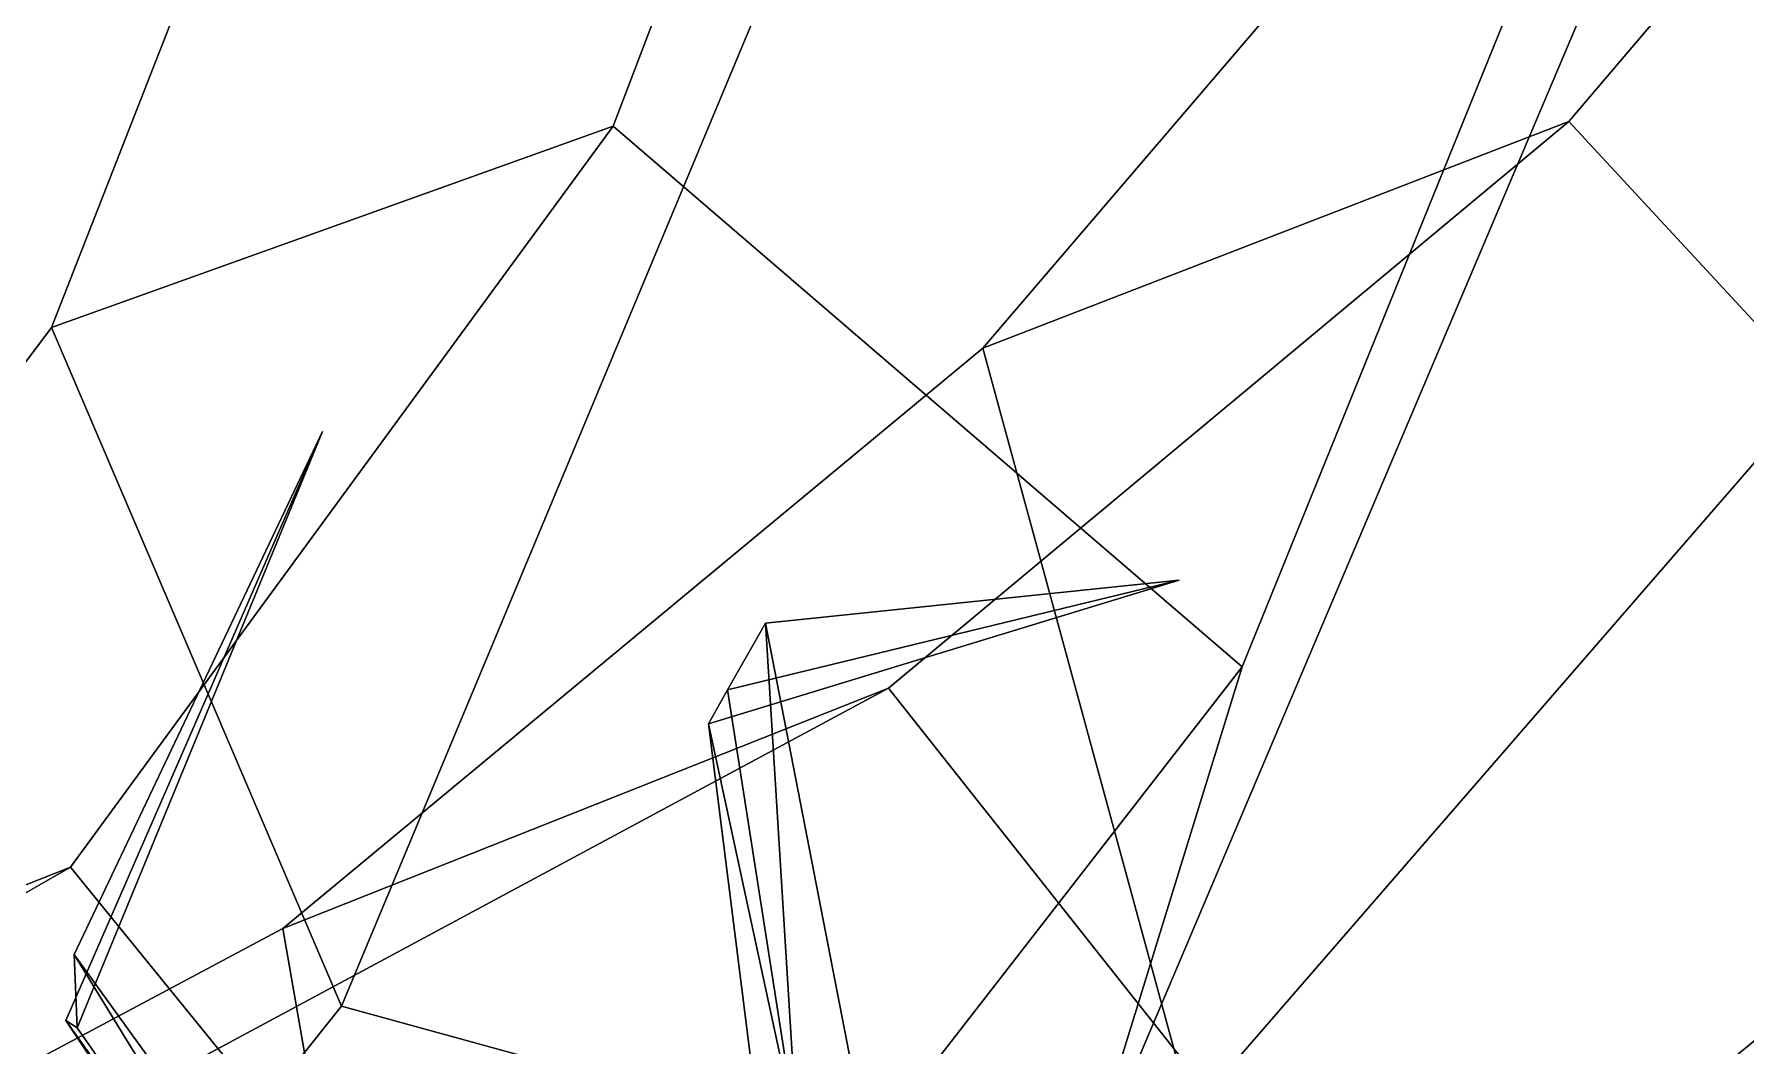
# Model space of a CAD drawing. Header units: metres. Extents: x -236 to 197, y -84 to 78.
# Drawn here: x 52.907 to 57.627, y 2.49 to 5.28 of the extents above; entities that cross this region are included whole.
import ezdxf

# ---------------------------------------------------------------- set-up
doc = ezdxf.new("R2010")
doc.units = ezdxf.units.M

msp = doc.modelspace()

# ---------------------------------------------------------------- linework, layer by layer
at = {"layer": 'Lacypla_Leaf', "color": 3}
for points in [[(52.9936, 2.5595, 793.2698), (53.7021, 4.1836, 792.2515), (53.0249, 2.5394, 793.5549)], [(52.9936, 2.5595, 793.2698), (53.0249, 2.5394, 793.5549), (53.7021, 4.1836, 792.2515)], [(53.7021, 4.1836, 792.2515), (53.0165, 2.7418, 793.6221), (53.0249, 2.5394, 793.5549)], [(53.7021, 4.1836, 792.2515), (53.0249, 2.5394, 793.5549), (53.0165, 2.7418, 793.6221)], [(54.7658, 3.3777, 791.7413), (56.0645, 3.774, 790.2138), (54.8187, 3.4719, 792.0076)], [(54.7658, 3.3777, 791.7413), (54.8187, 3.4719, 792.0076), (56.0645, 3.774, 790.2138)], [(56.0645, 3.774, 790.2138), (54.923, 3.6556, 791.9775), (54.8187, 3.4719, 792.0076)], [(56.0645, 3.774, 790.2138), (54.8187, 3.4719, 792.0076), (54.923, 3.6556, 791.9775)], [(54.8187, 3.4719, 792.0076), (54.923, 3.6556, 791.9775), (55.0105, 2.2443, 793.2386)], [(54.8187, 3.4719, 792.0076), (55.0105, 2.2443, 793.2386), (54.923, 3.6556, 791.9775)], [(55.0105, 2.2443, 793.2386), (54.923, 3.6556, 791.9775), (55.1595, 2.4404, 793.3345)], [(55.0105, 2.2443, 793.2386), (55.1595, 2.4404, 793.3345), (54.923, 3.6556, 791.9775)], [(55.0105, 2.2443, 793.2386), (54.7658, 3.3777, 791.7413), (54.8187, 3.4719, 792.0076)], [(55.0105, 2.2443, 793.2386), (54.8187, 3.4719, 792.0076), (54.7658, 3.3777, 791.7413)], [(54.9301, 2.0774, 793.0314), (54.7658, 3.3777, 791.7413), (55.0105, 2.2443, 793.2386)], [(54.9301, 2.0774, 793.0314), (55.0105, 2.2443, 793.2386), (54.7658, 3.3777, 791.7413)], [(54.8426, -5.7574, 202.9584), (49.2328, 3.243, 203.5476), (55.1031, -6.5776, 204.1794)], [(54.8426, -5.7574, 202.9584), (55.1031, -6.5776, 204.1794), (49.2328, 3.243, 203.5476)], [(49.2328, 3.243, 203.5476), (54.2033, -6.4167, 204.8075), (55.1031, -6.5776, 204.1794)], [(49.2328, 3.243, 203.5476), (55.1031, -6.5776, 204.1794), (54.2033, -6.4167, 204.8075)], [(53.0249, 2.5394, 793.5549), (53.0165, 2.7418, 793.6221), (53.9701, 1.1873, 794.136)], [(53.0249, 2.5394, 793.5549), (53.9701, 1.1873, 794.136), (53.0165, 2.7418, 793.6221)], [(53.9701, 1.1873, 794.136), (53.0165, 2.7418, 793.6221), (54.0096, 1.3664, 794.3264)], [(53.9701, 1.1873, 794.136), (54.0096, 1.3664, 794.3264), (53.0165, 2.7418, 793.6221)], [(53.96, 1.1137, 793.868), (52.9936, 2.5595, 793.2698), (53.9701, 1.1873, 794.136)], [(53.96, 1.1137, 793.868), (53.9701, 1.1873, 794.136), (52.9936, 2.5595, 793.2698)], [(53.9701, 1.1873, 794.136), (52.9936, 2.5595, 793.2698), (53.0249, 2.5394, 793.5549)], [(53.9701, 1.1873, 794.136), (53.0249, 2.5394, 793.5549), (52.9936, 2.5595, 793.2698)]]:
    msp.add_3dface(points, dxfattribs=at)
at = {"layer": 'Lacypla_Petiole', "color": 3}
for points in [[(57.2982, 6.4887, 497.593), (58.8787, 8.9935, 499.8372), (59.7798, 7.2668, 501.1166), (58.0437, 4.5511, 498.6515)], [(54.503, 5.0264, 489.8302), (55.5544, 7.7819, 491.3231), (54.0942, 7.3834, 493.0436), (52.9543, 4.4705, 491.4252)], [(56.2376, 3.5346, 489.9618), (57.5263, 6.7125, 491.7916), (55.5544, 7.7819, 491.3231), (54.503, 5.0264, 489.8302)], [(52.9543, 4.4705, 491.4252), (54.0942, 7.3834, 493.0436), (55.1912, 6.0416, 494.6013), (53.7536, 2.5988, 492.5601)], [(57.1389, 5.0394, 493.5728), (58.8629, 7.0642, 496.0207), (57.2982, 6.4887, 497.593), (55.5231, 4.4138, 495.0726)], [(58.6936, 3.3604, 493.4491), (60.5546, 5.5199, 496.0914), (58.8629, 7.0642, 496.0207), (57.1389, 5.0394, 493.5728)], [(55.7771, 2.0429, 491.6393), (57.3031, 5.6431, 493.806), (57.5263, 6.7125, 491.7916), (56.2376, 3.5346, 489.9618)], [(55.5231, 4.4138, 495.0726), (57.2982, 6.4887, 497.593), (58.0437, 4.5511, 498.6515), (56.0969, 2.3071, 495.8872)], [(53.7536, 2.5988, 492.5601), (55.1912, 6.0416, 494.6013), (57.3031, 5.6431, 493.806), (55.7771, 2.0429, 491.6393)], [(53.007, 2.9827, 487.7059), (54.503, 5.0264, 489.8302), (52.9543, 4.4705, 491.4252), (51.3458, 2.3256, 489.1413)], [(54.4399, 1.2192, 487.4093), (56.2376, 3.5346, 489.9618), (54.503, 5.0264, 489.8302), (53.007, 2.9827, 487.7059)], [(55.2624, 3.4759, 490.9085), (57.1389, 5.0394, 493.5728), (55.5231, 4.4138, 495.0726), (53.592, 2.8136, 492.3306)], [(56.6704, 1.6986, 490.5763), (58.6936, 3.3604, 493.4491), (57.1389, 5.0394, 493.5728), (55.2624, 3.4759, 490.9085)], [(56.0969, 2.3071, 495.8872), (58.0437, 4.5511, 498.6515), (60.0512, 3.9757, 497.7079), (58.0534, 1.6815, 494.8712)], [(51.3458, 2.3256, 489.1413), (52.9543, 4.4705, 491.4252), (53.7536, 2.5988, 492.5601), (51.7668, 0.1128, 489.739)], [(53.592, 2.8136, 492.3306), (55.5231, 4.4138, 495.0726), (56.0969, 2.3071, 495.8872), (53.9815, 0.5836, 492.8837)], [(53.6778, -0.5442, 488.6585), (55.7771, 2.0429, 491.6393), (56.2376, 3.5346, 489.9618), (54.4399, 1.2192, 487.4093)], [(53.2742, 2.4074, 488.0854), (55.2624, 3.4759, 490.9085), (53.592, 2.8136, 492.3306), (51.5466, 1.7228, 489.4263)], [(54.5287, 0.5703, 487.5352), (56.6704, 1.6986, 490.5763), (55.2624, 3.4759, 490.9085), (53.2742, 2.4074, 488.0854)], [(55.8833, -0.0786, 491.79), (58.0534, 1.6815, 494.8712), (58.6936, 3.3604, 493.4491), (56.6704, 1.6986, 490.5763)], [(50.8818, 1.7635, 484.6884), (53.007, 2.9827, 487.7059), (51.3458, 2.3256, 489.1413), (49.2207, 1.1063, 486.1238)], [(52.3148, 0, 484.3918), (54.4399, 1.2192, 487.4093), (53.007, 2.9827, 487.7059), (50.8818, 1.7635, 484.6884)], [(51.5466, 1.7228, 489.4263), (53.592, 2.8136, 492.3306), (53.9815, 0.5836, 492.8837), (51.7435, -0.5822, 489.7059)], [(51.7668, 0.1128, 489.739), (53.7536, 2.5988, 492.5601), (55.7771, 2.0429, 491.6393), (53.6778, -0.5442, 488.6585)]]:
    msp.add_3dface(points, dxfattribs=at)

doc.saveas('drawing.dxf')
